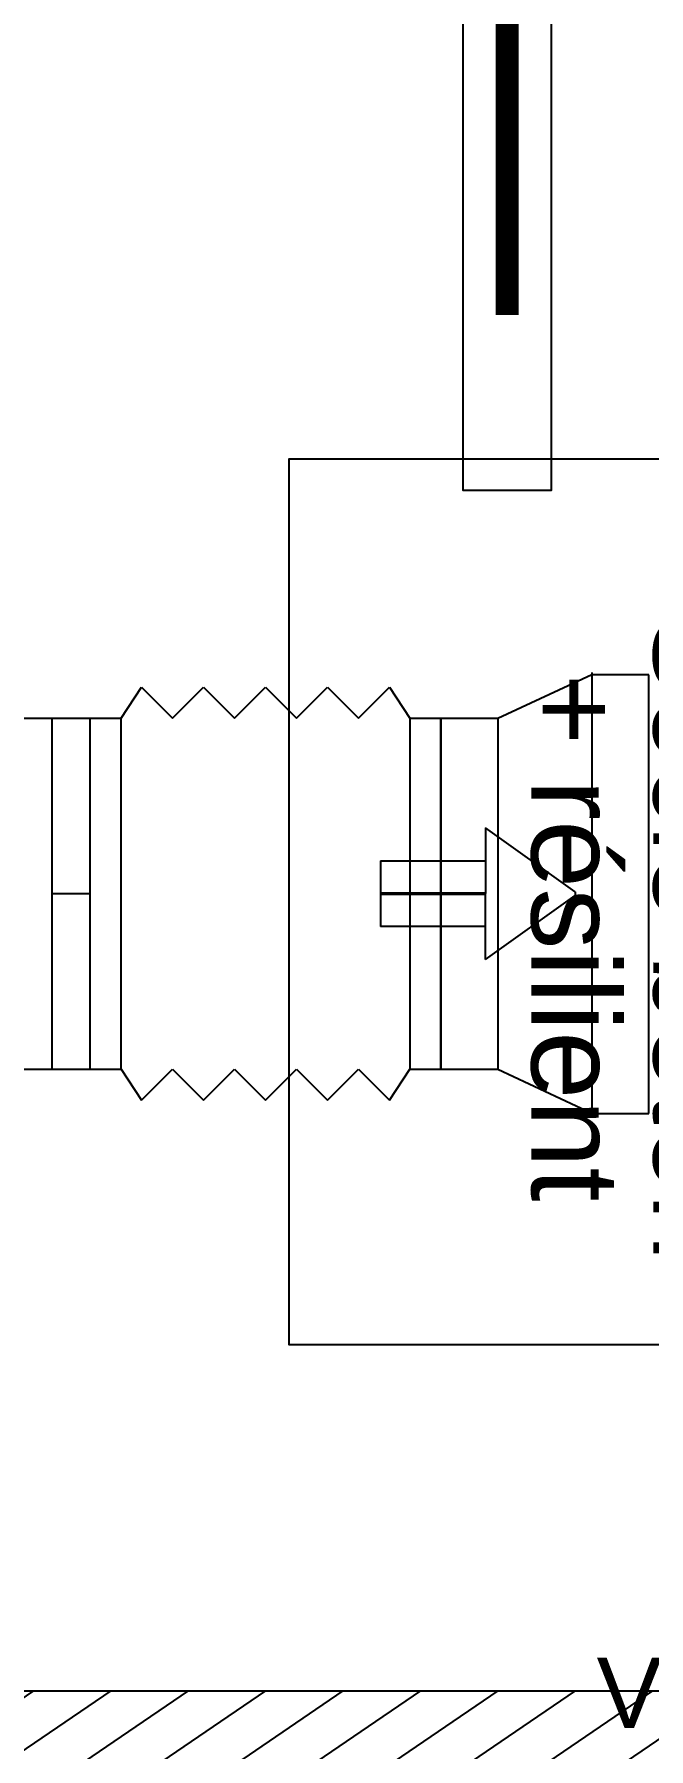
# Model space of a CAD drawing. Header units: millimetres. Extents: x 522027 to 600964, y -380282 to -298602.
# Drawn here: x 560291 to 560992, y -340634 to -338680 of the extents above; entities that cross this region are included whole.
import ezdxf

# ---------------------------------------------------------------- set-up
doc = ezdxf.new("R2010")
doc.units = ezdxf.units.MM
doc.layers.add('3-BAT C-Niveau -2', color=7, linetype='Continuous')
doc.layers.add('prlm-ELEC-CFO', color=1, linetype='Continuous', lineweight=25)
doc.layers.add('prlm-VMC', color=82, linetype='Continuous', lineweight=25)
doc.styles.add('Arial', font='arial.ttf')
doc.styles.get("Standard").update_dxf_attribs({"font": 'arial.ttf'})

# ---------------------------------------------------------------- blocks, each defined once
blk = doc.blocks.new('xi.luma')
at = {"layer": 'prlm-ELEC-CFO', "color": 0, "linetype": 'ByBlock', "lineweight": -2, "ltscale": 50}
blk.add_lwpolyline([(-80, -5), (-80, 5), (80, 5), (80, -5)], close=True, dxfattribs=at)
at = {"layer": 'prlm-ELEC-CFO', "color": 0, "linetype": 'ByBlock', "lineweight": 5, "ltscale": 50, "const_width": 2.6}
blk.add_lwpolyline([(-60, 0), (60, 0), (60, 0)], dxfattribs=at)

msp = doc.modelspace()

# ---------------------------------------------------------------- hatches: boundary and pattern name
at = {"layer": '3-BAT C-Niveau -2'}
h = msp.add_hatch(dxfattribs=at)
h.set_pattern_fill('MURS MACONNERIE-2', color=256, scale=10, angle=-10.7236, style=0, pattern_type=2)
h.set_pattern_definition([(34.276399, (505201.977, 142745.115), (-23.42441, 44.173488), [])])
h.paths.add_polyline_path([(559031.5, -340568), (559031.5, -340748), (565211.5, -340747.9), (565211.5, -340567.9)])

# ---------------------------------------------------------------- linework, layer by layer
for q in [(565211.5, -340567.9), (564479.3, -340567.9)]:
    msp.add_line((559031.5, -340568), q, dxfattribs=at)
at = {"layer": '3-BAT C-Niveau -2', "flags": 128}
msp.add_lwpolyline([(562161.7, -339163.9), (562161.7, -340173.8), (560581.7, -340173.8), (560581.7, -339163.9)], close=True, dxfattribs=at)
at = {"layer": 'prlm-VMC'}
for p, q in [((560926.7, -339410.1), (560819.7, -339460.1)), ((560926.7, -339407.6), (560926.7, -339912.6)), ((560991.7, -339410.1), (560926.7, -339410.1)), ((560991.7, -339910.1), (560991.7, -339410.1)), ((560390.1, -339459.6), (560413.3, -339424.3)), ((560413.3, -339424.3), (560448.6, -339459.6)), ((560448.6, -339459.6), (560484, -339424.3)), ((560484, -339424.3), (560519.4, -339459.6)), ((560519.4, -339459.6), (560554.7, -339424.3)), ((560554.7, -339424.3), (560590.1, -339459.6)), ((560590.1, -339459.6), (560625.4, -339424.3)), ((560625.4, -339424.3), (560660.8, -339459.6)), ((560660.8, -339459.6), (560696.1, -339424.3)), ((560696.1, -339424.3), (560719.4, -339459.6)), ((560234.8, -339459.6), (560311, -339459.6)), ((560311, -339459.6), (560354.7, -339459.6)), ((560311, -339459.6), (560311, -339859.6)), ((560354.7, -339459.6), (560390.1, -339459.6)), ((560354.7, -339859.6), (560354.7, -339459.6)), ((560390.1, -339859.6), (560390.1, -339459.6)), ((560719.4, -339459.6), (560754.7, -339459.6)), ((560719.4, -339459.6), (560719.4, -339859.6)), ((560754.7, -339859.6), (560754.7, -339459.6)), ((560754.7, -339460.1), (560754.7, -339860.1)), ((560819.7, -339460.1), (560754.7, -339460.1)), ((560819.7, -339460.1), (560819.7, -339860.1)), ((560805.7, -339584.6), (560805.7, -339659.6)), ((560907.7, -339657.5), (560805.7, -339584.6)), ((560685.7, -339622.1), (560805.7, -339622.1)), ((560685.7, -339622.1), (560685.7, -339659.1)), ((560907.7, -339657.5), (560907.7, -339659.6)), ((560311, -339659.6), (560354.7, -339659.6)), ((560805.7, -339659.1), (560685.7, -339659.1)), ((560685.7, -339659.1), (560685.7, -339660.1)), ((560685.7, -339660.1), (560685.7, -339697.1)), ((560685.7, -339660.1), (560805.7, -339660.1)), ((560805.7, -339734.6), (560805.7, -339659.6)), ((560805.7, -339734.6), (560907.7, -339661.8)), ((560907.7, -339659.6), (560907.7, -339661.8)), ((560805.7, -339697.1), (560685.7, -339697.1)), ((560234.8, -339859.6), (560311, -339859.6)), ((560311, -339859.6), (560354.7, -339859.6)), ((560354.7, -339859.6), (560390.1, -339859.6)), ((560390.1, -339859.6), (560413.3, -339895)), ((560413.3, -339895), (560448.6, -339859.6)), ((560448.6, -339859.6), (560484, -339895)), ((560484, -339895), (560519.4, -339859.6)), ((560519.4, -339859.6), (560554.7, -339895)), ((560554.7, -339895), (560590.1, -339859.6)), ((560590.1, -339859.6), (560625.4, -339895)), ((560625.4, -339895), (560660.8, -339859.6)), ((560660.8, -339859.6), (560696.1, -339895)), ((560696.1, -339895), (560719.4, -339859.6)), ((560719.4, -339859.6), (560754.7, -339859.6)), ((560819.7, -339860.1), (560754.7, -339860.1)), ((560926.7, -339910.1), (560819.7, -339860.1)), ((560926.7, -339910.1), (560991.7, -339910.1))]:
    msp.add_line(p, q, dxfattribs=at)

# ---------------------------------------------------------------- block references
at = {"layer": 'prlm-ELEC-CFO', "xscale": 10, "yscale": 10, "zscale": 10, "rotation": 270.0000000000001}
msp.add_blockref('xi.luma', (560830.3, -338400.2), dxfattribs=at)

# ---------------------------------------------------------------- texts
at = {"layer": '3-BAT C-Niveau -2', "insert": (561097.1, -339709.7), "char_height": 100, "attachment_point": 2, "rotation": 270, "line_spacing_factor": 0.834288, "style": 'Arial'}
msp.add_mtext('Socle béton\\P+ résilient', dxfattribs=at)
at = {"layer": 'prlm-ELEC-CFO', "lineweight": 30}
msp.add_text('VMC MONO 16A 240V', height=80, dxfattribs=at).set_placement((560932.3, -340610.4))

doc.saveas('drawing.dxf')
